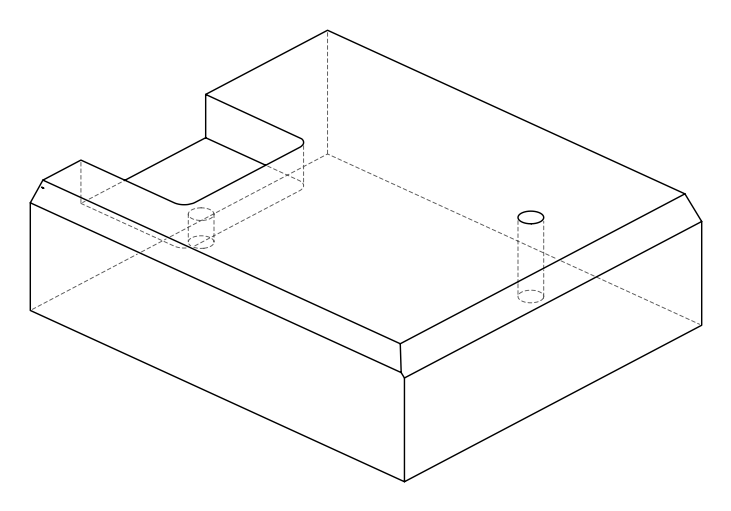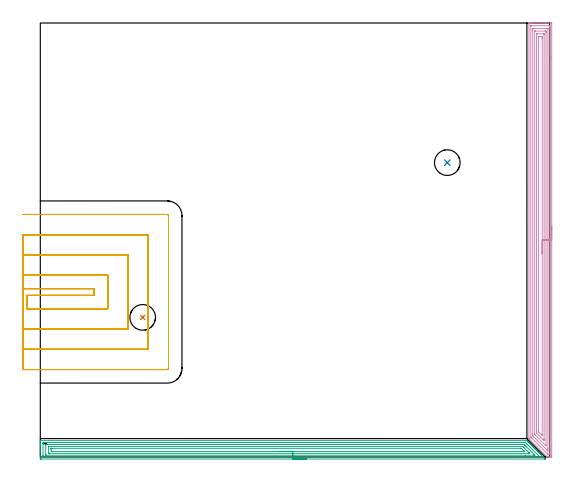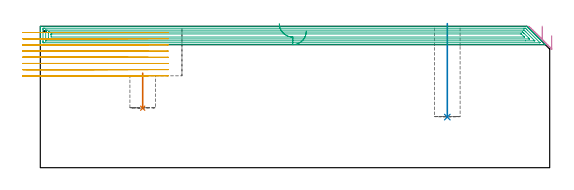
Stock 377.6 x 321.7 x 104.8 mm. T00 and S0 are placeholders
(PLAN: 5 operations, 2 tool changes, 55.3 min)
(1 INDEXABLE_INSERT_DRILL_BLIND_HOLE_FROM_SOLID | STEP1POCKET | NXT0302_009 | 0.11 min | 17122 mm3)
(2 INDEXABLE_INSERT_DRILL_BLIND_HOLE_FROM_SOLID_1 | STEP1POCKET_1 | NXT0302_009 | 0.28 min | 18990 mm3)
(3 AREA_MILL | FG_CHAMFER_SURFACE | UGT0205_001 | 15 min | 34890 mm3)
(4 AREA_MILL_1 | FG_CHAMFER_SURFACE_1 | UGT0205_001 | 15.54 min | 44830 mm3)
(5 MILL_SLOT | SLOT_PARTIAL_RECTANGULAR | UGT0201_094 | Follow Part, ap 5, ae 75% | 24.4 min | 508042 mm3)
(TOOL NXT0302_009 | Index. Insert Drill 19mm [880-D1900L25-05] | D19 PA176 FL95 Z2)
(TOOL UGT0205_001 | Chamfer Mill 20 x 3 x 45 deg. | D20 FL50 Z2)
(TOOL UGT0201_094 | End mill 20 mm | D20 FL38 Z4)
(OP 1 INDEXABLE_INSERT_DRILL_BLIND_HOLE_FROM_SOLID)
G17 G21 G94 G90
T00 M6
G54
G17 G0 G90 X75.9 Y103.5 S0 M3
G43 Z114.8 H1
G94 G81 G98 Z44.1 F250. R70.1
G80
M5
M2
(OP 2 INDEXABLE_INSERT_DRILL_BLIND_HOLE_FROM_SOLID_1)
G17 G21 G94 G90
T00 M6
G54
G17 G0 G90 X301.7 Y218.2 S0 M3
G43 Z114.8 H1
G94 G81 G98 Z37.5 F250. R106.8
G80
M5
M2
(OP 3 AREA_MILL)
G17 G21 G94 G90
T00 M6
G54
G17 G0 G90 X197.15 Y-1.5 S1061 M3
G43 Z114.8 H0
Z101.2
G94 G1 X197.112 Z100.328 F250.
X196.998 Z99.463
X196.809 Z98.612
X196.547 Z97.78
X196.213 Z96.974
X195.81 Z96.2
X195.342 Z95.464
X194.81 Z94.772
X194.221 Z94.129
X193.578 Z93.54
X192.886 Z93.008
X192.15 Z92.54
X191.376 Z92.137
X190.57 Z91.803
X189.738 Z91.541
X188.887 Z91.352
X188.022 Z91.238
X187.15 Z91.2
X0.607
X0.283 Y-1.496 Z91.202
X0.01 Y-1.492 Z91.206
X0. Y-1.215 Z91.483
Y8.86 Z101.554
Y9.43 Z102.126
Y9.75 Z102.446
Y10.32 Z103.016
Y10.64 Z103.335
Y11.28 Z103.979
Y11.69 Z104.389
X0.006 Y12.057 Z104.748
X0.01 Y12.066 Z104.757
X0.066 Y12.096 Z104.79
X0.161 Y12.1 Z104.8
X360.305
X360.704 Y12.094 Z104.792
X360.77 Y12.03 Z104.729
X360.826 Y11.975 Z104.673
X361.197 Y11.604 Z104.301
X361.272 Y11.53 Z104.226
X361.344 Y11.457 Z104.156
X361.495 Y11.305 Z104.005
X361.569 Y11.233 Z103.929
X361.64 Y11.161 Z103.86
X361.793 Y11.008 Z103.707
X361.865 Y10.936 Z103.633
X361.935 Y10.865 Z103.564
X362.09 Y10.71 Z103.409
X362.162 Y10.64 Z103.336
X362.231 Y10.569 Z103.268
X362.388 Y10.413 Z103.112
X362.459 Y10.343 Z103.039
X362.527 Y10.274 Z102.973
X362.685 Y10.115 Z102.814
X362.755 Y10.046 Z102.743
X362.823 Y9.978 Z102.677
X362.983 Y9.818 Z102.517
X363.052 Y9.75 Z102.446
X363.119 Y9.682 Z102.381
X363.28 Y9.52 Z102.219
X363.349 Y9.453 Z102.15
X363.414 Y9.386 Z102.085
X363.578 Y9.223 Z101.922
X363.645 Y9.156 Z101.853
X363.71 Y9.09 Z101.789
X363.875 Y8.925 Z101.624
X363.942 Y8.86 Z101.556
X364.006 Y8.795 Z101.494
X364.173 Y8.628 Z101.327
X364.239 Y8.563 Z101.26
X364.302 Y8.499 Z101.198
X364.47 Y8.33 Z101.029
X364.535 Y8.266 Z100.963
X364.598 Y8.203 Z100.902
X364.768 Y8.033 Z100.732
X364.832 Y7.97 Z100.666
X364.893 Y7.907 Z100.606
X365.065 Y7.735 Z100.434
X365.128 Y7.673 Z100.37
X365.189 Y7.611 Z100.31
X365.363 Y7.438 Z100.137
X365.425 Y7.377 Z100.073
X365.485 Y7.316 Z100.015
X365.66 Y7.14 Z99.839
X365.722 Y7.08 Z99.776
X365.781 Y7.02 Z99.719
X365.958 Y6.843 Z99.542
X366.018 Y6.783 Z99.48
X366.076 Y6.724 Z99.423
X366.255 Y6.545 Z99.244
X366.315 Y6.487 Z99.183
X366.372 Y6.428 Z99.127
X366.553 Y6.248 Z98.947
X366.612 Y6.19 Z98.887
X366.668 Y6.132 Z98.831
X366.85 Y5.95 Z98.649
X366.908 Y5.893 Z98.59
X366.964 Y5.837 Z98.536
X367.148 Y5.653 Z98.352
X367.205 Y5.597 Z98.293
X367.26 Y5.541 Z98.24
X367.445 Y5.355 Z98.054
X367.502 Y5.3 Z97.997
X367.555 Y5.245 Z97.944
X367.743 Y5.058 Z97.757
X367.798 Y5.003 Z97.7
X367.851 Y4.949 Z97.648
X368.04 Y4.76 Z97.459
X368.095 Y4.707 Z97.404
X368.147 Y4.654 Z97.353
X368.338 Y4.463 Z97.162
X368.391 Y4.41 Z97.107
X368.443 Y4.358 Z97.057
X368.635 Y4.165 Z96.864
X368.688 Y4.113 Z96.81
X368.739 Y4.062 Z96.761
X368.933 Y3.868 Z96.567
X368.985 Y3.817 Z96.514
X369.034 Y3.766 Z96.465
X369.23 Y3.57 Z96.269
X369.281 Y3.52 Z96.217
X369.33 Y3.47 Z96.169
X369.528 Y3.273 Z95.971
X369.578 Y3.223 Z95.92
X369.626 Y3.175 Z95.874
X369.825 Y2.975 Z95.674
X369.875 Y2.927 Z95.624
X369.922 Y2.879 Z95.578
X370.123 Y2.677 Z95.376
X370.171 Y2.63 Z95.327
X370.217 Y2.583 Z95.282
X370.421 Y2.38 Z95.079
X370.468 Y2.334 Z95.031
X370.513 Y2.287 Z94.986
X370.718 Y2.082 Z94.781
X370.764 Y2.037 Z94.734
X370.809 Y1.991 Z94.69
X371.016 Y1.785 Z94.484
X371.061 Y1.74 Z94.437
X371.105 Y1.696 Z94.395
X371.313 Y1.487 Z94.186
X371.358 Y1.444 Z94.141
X373.731 Y-0.93 Z91.768
X373.838 Y-1.038 Z91.662
X373.991 Y-1.19 Z91.509
X374.176 Y-1.375 Z91.323
X374.288 Y-1.489 Z91.208
X374.289 Y-1.496 Z91.202
X374.288 Y-1.499 Z91.199
X374.075 Y-1.5 Z91.2
X187.15
Y-0.086 Z92.614
X3.284
X2.435 Y-0.083 Z92.617
X2.392 Y-0.08 Z92.62
X2.01 Y-0.04 Z92.66
X2.003 Y0.348 Z93.048
X2.001 Y0.85 Z93.55
X2. Y1.241 Z93.941
X2.001 Y9.75 Z102.45
X2.002 Y10.138 Z102.838
X2.01 Y10.64 Z103.34
X2.352 Y10.68 Z103.38
X2.392 Y10.682 Z103.382
X3.238 Y10.686 Z103.386
X3.284
X358.52
X359.37 Y10.682 Z103.382
X359.412 Y10.679 Z103.379
X359.699 Y10.64 Z103.34
X360.305 Y10.043 Z102.743
X360.6 Y9.75 Z102.45
X361.197 Y9.153 Z101.853
X370.123 Y0.226 Z92.926
X370.382 Y-0.04 Z92.66
X370.411 Y-0.072 Z92.628
X370.307 Y-0.079 Z92.621
X370.215 Y-0.084 Z92.616
X370.169 Y-0.085 Z92.615
X370.123 Y-0.086 Z92.614
X187.15
Y1.328 Z94.028
X4.177 Y1.329 Z94.029
X4.04 Y1.33 Z94.03
X4.017 Y1.332 Z94.032
X4.012 Y1.334 Z94.034
X4.009 Y1.352 Z94.052
X4.003 Y1.446 Z94.146
X4.001 Y1.564 Z94.264
X4. Y1.74 Z94.44
X4.001 Y9.035 Z101.735
X4.007 Y9.212 Z101.912
X4.01 Y9.259 Z101.959
X4.025 Y9.265 Z101.965
X4.074 Y9.267 Z101.967
X4.177 Y9.27 Z101.97
X4.657 Y9.271 Z101.971
X5.07 Y9.272 Z101.972
X358.107 Y9.271 Z101.971
X358.52 Y9.269 Z101.969
X358.578 Y9.267 Z101.967
X358.611 Y9.265 Z101.965
X358.643 Y9.246 Z101.946
X358.776 Y9.118 Z101.818
X359.039 Y8.86 Z101.56
X359.412 Y8.488 Z101.188
X359.931 Y7.97 Z100.67
X366.16 Y1.74 Z94.44
X366.553 Y1.344 Z94.044
X366.554 Y1.334 Z94.034
X366.553 Y1.333 Z94.033
X366.072 Y1.329 Z94.029
X359.617 Y1.328 Z94.028
X187.15
Y2.743 Z95.443
X6.742
X6.058 Y2.748 Z95.448
X6.02 Y2.749 Z95.449
X6.01 Y2.754 Z95.454
X6.007 Y2.776 Z95.476
X6.003 Y2.877 Z95.577
X6.001 Y3.079 Z95.779
X6. Y3.482 Z96.182
Y7.042 Z99.742
X6.001 Y7.506 Z100.206
X6.003 Y7.719 Z100.419
X6.008 Y7.825 Z100.525
X6.01 Y7.847 Z100.547
X6.026 Y7.85 Z100.55
X6.079 Y7.853 Z100.553
X6.855 Y7.857 Z100.557
X6.968
X357.237
X357.432 Y7.855 Z100.555
X357.529 Y7.853 Z100.553
X357.574 Y7.85 Z100.55
X357.627 Y7.814 Z100.514
X358.371 Y7.08 Z99.78
X358.52 Y6.932 Z99.632
X362.09 Y3.36 Z96.06
X362.668 Y2.771 Z95.471
X362.687 Y2.749 Z95.449
X362.662 Y2.747 Z95.447
X362.581 Y2.745 Z95.445
X362.417 Y2.743 Z95.443
X362.09
X187.15
Y4.157 Z96.857
X8.001
X8. Y5.938 Z98.638
X8.002 Y6.19 Z98.89
X8.006 Y6.349 Z99.049
X8.01 Y6.427 Z99.127
X8.02 Y6.436 Z99.136
X8.06 Y6.439 Z99.139
X8.132 Y6.442 Z99.142
X8.386 Y6.443 Z99.143
X8.64
X355.842 Y6.442 Z99.142
X356.485 Y6.439 Z99.139
X356.539 Y6.436 Z99.136
X356.65 Y6.341 Z99.041
X356.735 Y6.266 Z98.966
X358.663 Y4.338 Z97.038
X358.802 Y4.194 Z96.894
X358.831 Y4.16 Z96.86
Y4.159 Z96.859
X358.81 Y4.158 Z96.858
X358.774 Y4.157 Z96.857
X187.15
X186.278 Z96.895
X185.414 Z97.009
X184.562 Z97.198
X183.73 Z97.46
X182.924 Z97.794
X182.15 Z98.197
X181.414 Z98.665
X180.722 Z99.196
X180.079 Z99.786
X179.49 Z100.429
X178.959 Z101.121
X178.49 Z101.857
X178.087 Z102.631
X177.753 Z103.437
X177.491 Z104.269
X177.302 Z105.12
X177.188 Z105.985
X177.15 Z106.857
G0 Z114.8
M5
M2
(OP 4 AREA_MILL_1)
G17 G21 G94 G90
T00 M6
G54
G17 G0 G90 X379.1 Y170.85 S1061 M3
G43 Z114.8 H0
Z97.9
G94 G1 Y170.812 Z97.028 F250.
Y170.698 Z96.163
Y170.509 Z95.312
Y170.247 Z94.48
Y169.913 Z93.674
Y169.51 Z92.9
Y169.042 Z92.164
Y168.51 Z91.472
Y167.921 Z90.829
Y167.278 Z90.24
Y166.586 Z89.708
Y165.85 Z89.24
Y165.076 Z88.837
Y164.27 Z88.503
Y163.438 Z88.241
Y162.586 Z88.052
Y161.722 Z87.938
Y160.85 Z87.9
Y0.609
X379.098 Y0.41 Z87.902
X379.091 Y0.002 Z87.905
X378.93 Y0. Z88.067
X377.724 Z89.271
X377.08 Z89.92
X375.806 Y0.001 Z91.192
X375.786 Y0.014 Z91.214
X375.072 Y0.727 Z91.926
X362.693 Y13.107 Z104.307
X362.296 Y13.505 Z104.702
X362.206 Y13.599 Z104.792
X362.2 Y14. Z104.8
Y321.537
X362.203 Y321.69 Z104.788
X362.217 Y321.692 Z104.774
X362.557 Y321.7 Z104.442
X362.931 Z104.068
X363.576 Z103.419
X364.782 Z102.215
X365.344 Z101.65
X374.489 Z92.508
X378.609 Z88.389
X378.893 Y321.697 Z88.105
X379.092 Y321.69 Z87.906
X379.099 Y321.489 Z87.899
X379.1 Y296.053 Z87.9
Y160.85
X377.686 Z89.314
Y2.394
X377.684 Y2.181 Z89.316
X377.682 Y2.075 Z89.318
X377.679 Y2.025 Z89.321
X377.67 Y2.01 Z89.33
X377.621 Y2.008 Z89.379
X377.23 Y2.001 Z89.77
X376.84 Y2.002 Z90.16
X376.341 Y2.005 Z90.659
X376.25 Y2.012 Z90.75
X376.056 Y2.198 Z90.944
X375.956 Y2.295 Z91.044
X364.251 Y14. Z102.749
X364.038 Y14.218 Z102.962
X363.621 Y14.645 Z103.379
X363.615 Y14.852 Z103.385
Y14.892
X363.614 Y319.306 Z103.386
X363.616 Y319.519 Z103.384
X363.619 Y319.625 Z103.381
X363.621 Y319.675 Z103.379
X363.63 Y319.69 Z103.37
X363.679 Y319.692 Z103.321
X364.071 Y319.699 Z102.93
X376.84 Y319.7 Z90.16
X377.335 Y319.699 Z89.665
X377.566 Y319.693 Z89.434
X377.669 Y319.69 Z89.331
X377.684 Y319.346 Z89.316
X377.685 Y319.306 Z89.315
X377.686 Y318.452 Z89.314
Y160.85
X376.272 Z90.728
X376.271 Y5.647 Z90.729
X376.27 Y5.073 Z90.73
X376.269 Y4.757 Z90.731
X376.265 Y4.454 Z90.735
X375.956 Y4.752 Z91.044
X375.628 Y5.073 Z91.372
X368.355 Y12.344 Z98.645
X366.229 Y14.47 Z100.771
X365.807 Y14.892 Z101.193
X365.344 Y15.36 Z101.656
X365.134 Y15.577 Z101.866
X365.035 Y15.684 Z101.965
X365.034 Y15.785 Z101.966
X365.03 Y16.102 Z101.97
X365.029 Y16.678 Z101.971
Y16.997
Y316.627
X365.03 Y316.945 Z101.97
X365.034 Y317.52 Z101.966
X365.035 Y317.67 Z101.965
X365.175 Y317.691 Z101.825
X365.344 Y317.695 Z101.656
X366.051 Y317.7 Z100.949
X366.229 Z100.771
X375.956 Y317.699 Z91.044
X376.134 Y317.697 Z90.866
X376.252 Y317.693 Z90.748
X376.266 Y317.689 Z90.734
X376.268 Y317.685 Z90.732
X376.27 Y317.665 Z90.73
X376.271 Y317.626 Z90.729
X376.272 Y317.52 Z90.728
Y160.85
X374.857 Z92.143
Y8.643
X374.856 Y8.442 Z92.144
X374.853 Y8.342 Z92.147
X374.851 Y8.31 Z92.149
X374.821 Y8.337 Z92.179
X374.506 Y8.643 Z92.494
X367.113 Y16.037 Z99.887
X366.48 Y16.678 Z100.52
X366.45 Y16.724 Z100.55
X366.447 Y16.763 Z100.553
X366.444 Y16.847 Z100.556
X366.443 Y17.016 Z100.557
Y17.354
Y315.518
X366.446 Y315.615 Z100.554
X366.45 Y315.672 Z100.55
X366.454 Y315.69 Z100.546
X366.476 Y315.692 Z100.524
X366.688 Y315.697 Z100.312
X367.113 Y315.7 Z99.887
X374.222 Z92.778
X374.621 Y315.695 Z92.379
X374.819 Y315.69 Z92.181
X374.851 Y315.68 Z92.149
X374.854 Y315.647 Z92.146
X374.855 Y315.591 Z92.145
X374.857 Y315.058 Z92.143
Y314.842
Y160.85
X373.443 Z93.557
Y12.966
X373.438 Y12.214 Z93.562
X373.437 Y12.195 Z93.563
X373.394 Y12.214 Z93.606
X373.303 Y12.3 Z93.697
X372.491 Y13.107 Z94.509
X367.997 Y17.602 Z99.003
X367.894 Y17.713 Z99.106
X367.87 Y17.739 Z99.13
X367.864 Y17.85 Z99.136
X367.861 Y18.039 Z99.139
X367.858 Y18.322 Z99.142
X367.857 Y18.463 Z99.143
Y313.198
X367.858 Y313.34 Z99.142
X367.863 Y313.622 Z99.137
X367.865 Y313.691 Z99.135
X367.878 Y313.694 Z99.122
X367.918 Y313.697 Z99.082
X367.997 Y313.699 Z99.003
X368.244 Y313.7 Z98.756
X373.303 Y313.699 Z93.697
X373.394 Y313.697 Z93.606
X373.42 Y313.694 Z93.58
X373.43 Y313.691 Z93.57
X373.436 Y313.668 Z93.564
X373.439 Y313.481 Z93.561
X373.442 Y313.198 Z93.558
X373.443 Y160.85 Z93.557
X372.029 Z94.971
Y16.107
X372.028 Y16.063 Z94.972
X372.026 Y16.04 Z94.974
X372.025 Y16.039 Z94.975
X372.014 Y16.046 Z94.986
X371.697 Y16.354 Z95.303
X371.534 Y16.514 Z95.466
X369.585 Y18.463 Z97.415
X369.402 Y18.653 Z97.598
X369.281 Y18.779 Z97.719
X369.278 Y18.838 Z97.722
X369.274 Y18.96 Z97.726
X369.272 Y19.356 Z97.728
X369.271 Y19.855 Z97.729
Y310.878
X369.273 Y311.271 Z97.727
X369.275 Y311.521 Z97.725
X369.278 Y311.644 Z97.722
X369.286 Y311.69 Z97.714
X369.346 Y311.695 Z97.654
X369.766 Y311.698 Z97.234
X370.225 Y311.7 Z96.775
X371.11 Z95.89
X371.534 Y311.699 Z95.466
X371.998 Y311.696 Z95.002
X372.02 Y311.69 Z94.98
X372.023 Y311.671 Z94.977
X372.027 Y311.271 Z94.973
X372.029 Y310.772 Z94.971
Y310.378
Y160.85
Y159.978 Z95.009
Y159.114 Z95.123
Y158.262 Z95.312
Y157.43 Z95.574
Y156.624 Z95.908
Y155.85 Z96.311
Y155.114 Z96.78
Y154.422 Z97.311
Y153.779 Z97.9
Y153.19 Z98.543
Y152.658 Z99.235
Y152.19 Z99.971
Y151.787 Z100.745
Y151.453 Z101.551
Y151.191 Z102.383
Y151.002 Z103.235
Y150.888 Z104.1
Y150.85 Z104.971
G0 Z114.8
M5
M2
(OP 5 MILL_SLOT)
G17 G21 G94 G90
T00 M6
G54
G17 G0 G90 X-13. Y124.8 S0 M3
G43 Z114.8 H0
Z100.212
G94 G1 X-10. F250.
X40. F500.
Y119.8
X-10.
Y109.8
X50.
Y134.8
X-10.
X-13. F250.
Y94.8
X-10.
X65. F500.
Y149.8
X-10.
X-13. F250.
Y79.8
X-10.
X80. F500.
Y164.8
X-10.
X-13. F250.
Y64.8
X-10.
X94.1 F500.
G3 X95. Y65.7 R0.9
G1 Y178.9
G3 X94.1 Y179.8 R0.9
G1 X-10.
X-13. F250.
G0 Y124.8 Z95.625
G1 X-10.
X40. F500.
Y119.8
X-10.
Y109.8
X50.
Y134.8
X-10.
X-13. F250.
Y94.8
X-10.
X65. F500.
Y149.8
X-10.
X-13. F250.
Y79.8
X-10.
X80. F500.
Y164.8
X-10.
X-13. F250.
Y64.8
X-10.
X94.1 F500.
G3 X95. Y65.7 R0.9
G1 Y178.9
G3 X94.1 Y179.8 R0.9
G1 X-10.
X-13. F250.
G0 Y124.8 Z91.037
G1 X-10.
X40. F500.
Y119.8
X-10.
Y109.8
X50.
Y134.8
X-10.
X-13. F250.
Y94.8
X-10.
X65. F500.
Y149.8
X-10.
X-13. F250.
Y79.8
X-10.
X80. F500.
Y164.8
X-10.
X-13. F250.
Y64.8
X-10.
X94.1 F500.
G3 X95. Y65.7 R0.9
G1 Y178.9
G3 X94.1 Y179.8 R0.9
G1 X-10.
X-13. F250.
G0 Y124.8 Z86.45
G1 X-10.
X40. F500.
Y119.8
X-10.
Y109.8
X50.
Y134.8
X-10.
X-13. F250.
Y94.8
X-10.
X65. F500.
Y149.8
X-10.
X-13. F250.
Y79.8
X-10.
X80. F500.
Y164.8
X-10.
X-13. F250.
Y64.8
X-10.
X94.1 F500.
G3 X95. Y65.7 R0.9
G1 Y178.9
G3 X94.1 Y179.8 R0.9
G1 X-10.
X-13. F250.
G0 Y124.8 Z81.862
G1 X-10.
X40. F500.
Y119.8
X-10.
Y109.8
X50.
Y134.8
X-10.
X-13. F250.
Y94.8
X-10.
X65. F500.
Y149.8
X-10.
X-13. F250.
Y79.8
X-10.
X80. F500.
Y164.8
X-10.
X-13. F250.
Y64.8
X-10.
X94.1 F500.
G3 X95. Y65.7 R0.9
G1 Y178.9
G3 X94.1 Y179.8 R0.9
G1 X-10.
X-13. F250.
G0 Y124.8 Z77.275
G1 X-10.
X40. F500.
Y119.8
X-10.
Y109.8
X50.
Y134.8
X-10.
X-13. F250.
Y94.8
X-10.
X65. F500.
Y149.8
X-10.
X-13. F250.
Y79.8
X-10.
X80. F500.
Y164.8
X-10.
X-13. F250.
Y64.8
X-10.
X94.1 F500.
G3 X95. Y65.7 R0.9
G1 Y178.9
G3 X94.1 Y179.8 R0.9
G1 X-10.
X-13. F250.
G0 Y124.8 Z72.687
G1 X-10.
X40. F500.
Y119.8
X-10.
Y109.8
X50.
Y134.8
X-10.
X-13. F250.
Y94.8
X-10.
X65. F500.
Y149.8
X-10.
X-13. F250.
Y79.8
X-10.
X80. F500.
Y164.8
X-10.
X-13. F250.
Y64.8
X-10.
X94.1 F500.
G3 X95. Y65.7 R0.9
G1 Y178.9
G3 X94.1 Y179.8 R0.9
G1 X-10.
X-13. F250.
G0 Y124.8 Z68.1
G1 X-10.
X40. F500.
Y119.8
X-10.
Y109.8
X50.
Y134.8
X-10.
X-13. F250.
Y94.8
X-10.
X65. F500.
Y149.8
X-10.
X-13. F250.
Y79.8
X-10.
X80. F500.
Y164.8
X-10.
X-13. F250.
Y64.8
X-10.
X94.1 F500.
G3 X95. Y65.7 R0.9
G1 Y178.9
G3 X94.1 Y179.8 R0.9
G1 X-10.
X-13. F250.
G0 Z114.8
M5
M2
